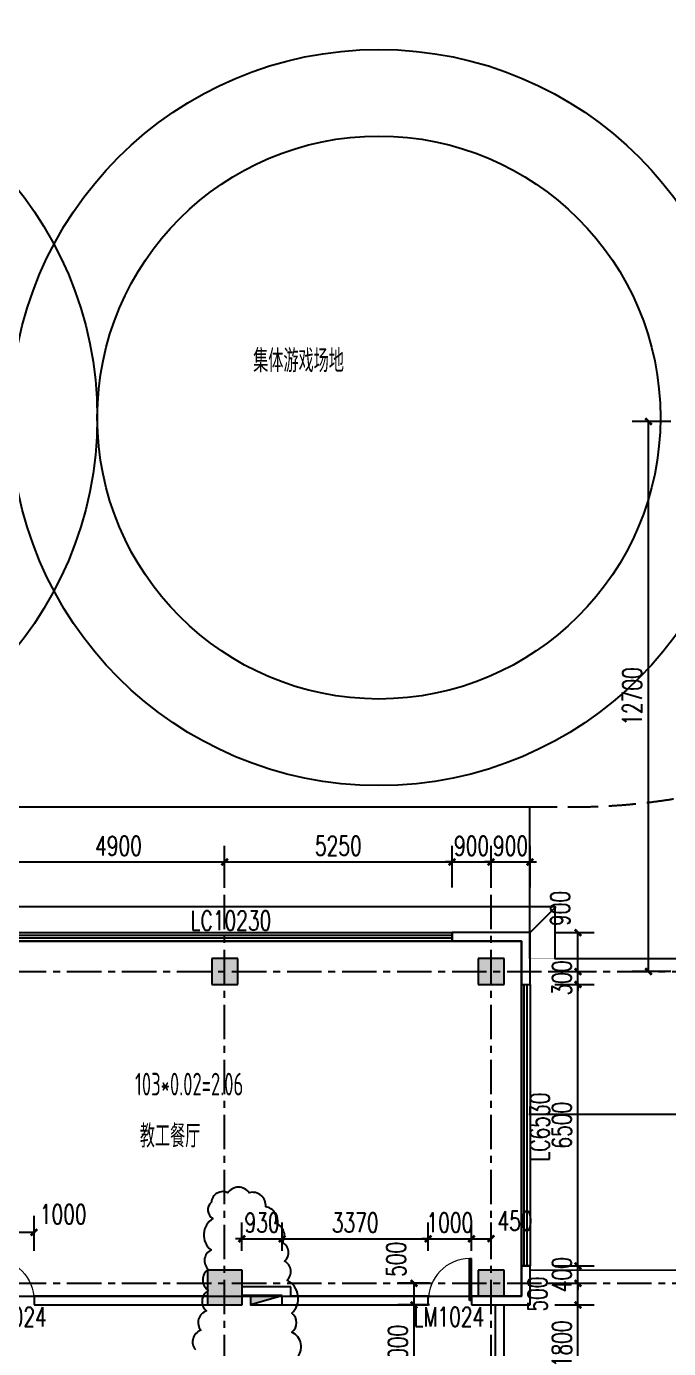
# Model space of a CAD drawing. Header units: millimetres. Extents: x -1048436 to -185795, y -983427 to 400387.
# Drawn here: x -733938 to -719115, y -486801 to -456270 of the extents above; entities that cross this region are included whole.
import ezdxf

# ---------------------------------------------------------------- set-up
doc = ezdxf.new("R2010")
doc.units = ezdxf.units.MM
doc.header["$LTSCALE"] = 500
for name, pattern in [('DASH', [0.35, 0.25, -0.1]), ('HIDDEN2', [0.1875, 0.125, -0.0625]), ('一层轴网$0$CENTER', [50.8, 31.75, -6.35, 6.35, -6.35])]:
    doc.linetypes.add(name, pattern=pattern)
for name, color, linetype in [('COLUMN', 254, 'Continuous'), ('P-消火栓-VPIPE', 1, 'Continuous'), ('PUB_DIM', 3, 'Continuous'), ('PUB_HATCH', 8, 'Continuous'), ('WINDOW', 4, 'Continuous'), ('WINDOW_TEXT', 7, 'Continuous'), ('一层轴网$0$建-轴线', 1, '一层轴网$0$CENTER'), ('体育场', 9, 'HIDDEN2'), ('建-墙', 254, 'Continuous'), ('建-屋面-排水沟落水口', 175, 'Continuous'), ('建-平面-家具', 251, 'Continuous'), ('建-文字', 4, 'Continuous'), ('建-符号-门编号', 13, 'Continuous'), ('建-门扇', 32, 'Continuous'), ('景-平面-绿化填充', 56, 'Continuous')]:
    doc.layers.add(name, color=color, linetype=linetype)
doc.layers.add('建-非打-01', color=6, linetype='Continuous', plot=False)
doc.styles.add('_TCH_DIM_T3', font='SIMPLEX', dxfattribs={"width": 0.705882, "bigfont": 'GBCBIG'})
doc.styles.add('_TCH_WINDOW', font='SIMPLEX', dxfattribs={"height": 3.5, "bigfont": 'GBCBIG'})
doc.styles.add('XD2008', font='xd-hzs.shx', dxfattribs={"width": 0.7, "bigfont": 'xd-hztxt.shx'})
doc.dimstyles.new('_TCH_ARCH&&150', dxfattribs={"dimtxt": 446.25, "dimasz": 150, "dimexe": 375, "dimexo": 450, "dimgap": 150, "dimtad": 1, "dimdec": 0, "dimzin": 0, "dimdsep": 46, "dimtxsty": '_TCH_DIM_T3', "dimblk": 'ARCHTICK', "dimcen": 0.09, "dimclrt": 7, "dimazin": 2, "dimtfac": 1, "dimtdec": 0, "dimtix": 1, "dimtmove": 2, "dimatfit": 3, "dimldrblk": 'ARCHTICK', "dimfxl": 1, "dimtolj": 1, "dimtzin": 0, "dimarcsym": 0})

# ---------------------------------------------------------------- blocks, each defined once
blk = doc.blocks.new('fdhgh')
at = {"layer": '景-平面-绿化填充'}
h = blk.add_hatch(dxfattribs=at)
h.set_pattern_fill('GRASS', color=256, scale=500, style=0)
h.set_pattern_definition([(90, (-26937.1, -803185.1), (-997.7955, 997.7955), [264.5807, -1731.0102]), (45, (-26937.1, -803185.1), (-997.7962, 997.7962), [264.5807, -1146.5161]), (135, (-26937.1, -803185.1), (-997.7962, -997.7962), [264.5807, -1146.5161])])
edge = h.paths.add_edge_path()
edge.add_line((-1391918, -533384), (-1391918, -500074))
edge.add_line((-1391918, -500074), (-1392920, -492192))
edge.add_line((-1392920, -492192), (-1460021, -492192))
edge.add_line((-1460021, -492192), (-1460021, -494283))
edge.add_arc((-1458021, -494283), 2000, 180, 270)
edge.add_line((-1458021, -496283), (-1434821, -496283))
edge.add_line((-1434821, -496283), (-1434821, -501283))
edge.add_line((-1434821, -501283), (-1452821, -501283))
edge.add_line((-1452821, -501283), (-1452821, -499283))
edge.add_line((-1452821, -499283), (-1458021, -499283))
edge.add_arc((-1458021, -501283), 2000, 90, 180)
edge.add_line((-1460021, -501283), (-1460021, -502283))
edge.add_line((-1460021, -502283), (-1406458, -502283))
edge.add_line((-1406458, -502283), (-1405476, -509988))
edge.add_line((-1405476, -509988), (-1405271, -509962))
edge.add_arc((-1405406, -508971), 1000, 277.7235, 360)
edge.add_line((-1404406, -508971), (-1404666, -506861))
edge.add_line((-1404666, -506861), (-1395440, -505688))
edge.add_line((-1395440, -505688), (-1393762, -518881))
edge.add_line((-1393762, -518881), (-1399615, -519626))
edge.add_arc((-1399489, -520618), 1000, 97.2475, 187.2475)
edge.add_line((-1400481, -520744), (-1400418, -521240))
edge.add_line((-1400418, -521240), (-1393573, -520369))
edge.add_line((-1393573, -520369), (-1391918, -533384))
edge = h.paths.add_edge_path()
edge.add_line((-1460644, -592730), (-1436235, -592730))
edge.add_line((-1436235, -592730), (-1436235, -590271))
edge.add_line((-1436235, -590271), (-1440973, -590271))
edge.add_line((-1440973, -590271), (-1440973, -582660))
edge.add_line((-1440973, -582660), (-1449771, -582659))
edge.add_line((-1449771, -582659), (-1449771, -583259))
edge.add_line((-1449771, -583259), (-1463873, -583259))
edge.add_line((-1463873, -583259), (-1463873, -584960))
edge.add_line((-1463873, -584960), (-1474580, -584960))
edge.add_line((-1474580, -584960), (-1476321, -583426))
edge.add_line((-1476321, -583426), (-1476321, -574192))
edge.add_line((-1476321, -574192), (-1481371, -574192))
edge.add_line((-1481371, -574192), (-1481371, -577350))
edge.add_arc((-1472371, -577350), 9000, 180, 247.0886)
edge.add_line((-1475875, -585640), (-1464599, -590406))
edge.add_arc((-1467358, -599627), 9626, 45.7713, 73.3481, ccw=False)
at = {"layer": '体育场', "color": 251, "linetype": 'Continuous'}
for p in [(-1471673, -551560), (-1442623, -555060)]:
    blk.add_line(p, (-1442623, -551560), dxfattribs=at)
at = {"layer": '体育场', "color": 251, "linetype": 'DASH', "ltscale": 5}
blk.add_lwpolyline([(-1442623, -551560), (-1441673, -551560, 0.414214), (-1426673, -536560), (-1426673, -532283)], format="xyb", dxfattribs=at)
blk = doc.blocks.new('一层轴网')
at = {"layer": '一层轴网$0$建-轴线', "ltscale": 0.05}
for p, q in [((-2500, 27000), (36300, 27000)), ((-2500, 19800), (77110, 19800))]:
    blk.add_line(p, q, dxfattribs=at)
for points in [[(24000, -2500), (24000, 29500)], [(30150, -2500), (30150, 29500)]]:
    blk.add_lwpolyline(points, dxfattribs=at)
blk = doc.blocks.new('PA-X单栓')
blk.add_line((-162, 57), (325, 200))
blk.add_lwpolyline([(-162, 57), (325, 57), (325, 200), (-162, 200)], close=True)
blk.add_solid([(325, 57), (325, 200), (-162, 57)])
blk = doc.blocks.new('消防栓')
at = {"layer": 'P-消火栓-VPIPE', "linetype": 'ByBlock', "xscale": 1.5, "yscale": 1.5, "zscale": 1.5, "rotation": 270}
blk.add_blockref('PA-X单栓', (-747463, -432860), dxfattribs=at)
blk = doc.blocks.new('asdff')
at = {"rotation": 270}
blk.add_blockref('消防栓', (-295415, -1232957), dxfattribs=at)
blk = doc.blocks.new('_ArchTick')
at = {"color": 0, "linetype": 'ByBlock', "const_width": 0.4}
blk.add_lwpolyline([(-0.5, -0.5), (0.5, 0.5)], dxfattribs=at)
blk = doc.blocks.new('*D1733')
at = {"layer": 'Defpoints', "color": 0, "transparency": 16777216}
for p in [(-719579, -465394), (-718612, -465394), (-718612, -478094)]:
    blk.add_point(p, dxfattribs=at)
at = {"layer": 'PUB_DIM', "color": 0, "lineweight": -2, "transparency": 16777216}
for p, q in [((-719062, -465394), (-719954, -465394)), ((-719579, -478094), (-719579, -465394)), ((-719062, -478094), (-719954, -478094))]:
    blk.add_line(p, q, dxfattribs=at)
at = {"layer": 'PUB_DIM', "color": 0, "lineweight": -2, "transparency": 16777216, "xscale": 150, "yscale": 150, "zscale": 150}
for p, rotation in [((-719579, -465394), 90), ((-719579, -478094), 270)]:
    blk.add_blockref('_ArchTick', p, dxfattribs=dict(at, rotation=rotation))
at = {"layer": 'PUB_DIM', "color": 7, "transparency": 16777216, "insert": (-719952, -471744), "char_height": 446.2, "attachment_point": 5, "rotation": 90, "style": '_TCH_DIM_T3'}
blk.add_mtext('\\A1;12700', dxfattribs=at)
blk = doc.blocks.new('*D1804')
at = {"layer": 'Defpoints', "color": 0, "transparency": 16777216}
for p in [(-723213, -484266), (-723663, -484994), (-723213, -484994)]:
    blk.add_point(p, dxfattribs=at)
at = {"layer": 'PUB_DIM', "color": 0, "lineweight": -2, "transparency": 16777216}
for p, q in [((-723663, -484544), (-723663, -483891)), ((-723213, -484544), (-723213, -483891)), ((-723663, -484266), (-723213, -484266))]:
    blk.add_line(p, q, dxfattribs=at)
at = {"layer": 'PUB_DIM', "color": 0, "lineweight": -2, "transparency": 16777216, "xscale": 150, "yscale": 150, "zscale": 150, "rotation": 180}
blk.add_blockref('_ArchTick', (-723663, -484266), dxfattribs=at)
at = {"layer": 'PUB_DIM', "color": 0, "lineweight": -2, "transparency": 16777216, "xscale": 150, "yscale": 150, "zscale": 150}
blk.add_blockref('_ArchTick', (-723213, -484266), dxfattribs=at)
at = {"layer": 'PUB_DIM', "color": 7, "transparency": 16777216, "insert": (-722658, -483853), "char_height": 446.2, "attachment_point": 5, "style": '_TCH_DIM_T3'}
blk.add_mtext('\\A1;450', dxfattribs=at)
blk = doc.blocks.new('*D1805')
at = {"layer": 'Defpoints', "color": 0, "transparency": 16777216}
for p in [(-723663, -484266), (-724663, -484994), (-723663, -484994)]:
    blk.add_point(p, dxfattribs=at)
at = {"layer": 'PUB_DIM', "color": 0, "lineweight": -2, "transparency": 16777216}
for p, q in [((-724663, -484544), (-724663, -483891)), ((-723663, -484544), (-723663, -483891)), ((-724663, -484266), (-724813, -484266)), ((-724663, -484266), (-723663, -484266)), ((-723663, -484266), (-723513, -484266))]:
    blk.add_line(p, q, dxfattribs=at)
at = {"layer": 'PUB_DIM', "color": 0, "lineweight": -2, "transparency": 16777216, "xscale": 150, "yscale": 150, "zscale": 150}
blk.add_blockref('_ArchTick', (-724663, -484266), dxfattribs=at)
at = {"layer": 'PUB_DIM', "color": 0, "lineweight": -2, "transparency": 16777216, "xscale": 150, "yscale": 150, "zscale": 150, "rotation": 180}
blk.add_blockref('_ArchTick', (-723663, -484266), dxfattribs=at)
at = {"layer": 'PUB_DIM', "color": 7, "transparency": 16777216, "insert": (-724163, -483892), "char_height": 446.2, "attachment_point": 5, "style": '_TCH_DIM_T3'}
blk.add_mtext('\\A1;1000', dxfattribs=at)
blk = doc.blocks.new('*D1806')
at = {"layer": 'Defpoints', "color": 0, "transparency": 16777216}
for p in [(-724663, -484266), (-728033, -484994), (-724663, -484994)]:
    blk.add_point(p, dxfattribs=at)
at = {"layer": 'PUB_DIM', "color": 0, "lineweight": -2, "transparency": 16777216}
for p, q in [((-728033, -484544), (-728033, -483891)), ((-724663, -484544), (-724663, -483891)), ((-728033, -484266), (-724663, -484266))]:
    blk.add_line(p, q, dxfattribs=at)
at = {"layer": 'PUB_DIM', "color": 0, "lineweight": -2, "transparency": 16777216, "xscale": 150, "yscale": 150, "zscale": 150, "rotation": 180}
blk.add_blockref('_ArchTick', (-728033, -484266), dxfattribs=at)
at = {"layer": 'PUB_DIM', "color": 0, "lineweight": -2, "transparency": 16777216, "xscale": 150, "yscale": 150, "zscale": 150}
blk.add_blockref('_ArchTick', (-724663, -484266), dxfattribs=at)
at = {"layer": 'PUB_DIM', "color": 7, "transparency": 16777216, "insert": (-726348, -483892), "char_height": 446.2, "attachment_point": 5, "style": '_TCH_DIM_T3'}
blk.add_mtext('\\A1;3370', dxfattribs=at)
blk = doc.blocks.new('*D1807')
at = {"layer": 'Defpoints', "color": 0, "transparency": 16777216}
for p in [(-728033, -484266), (-728963, -484994), (-728033, -484994)]:
    blk.add_point(p, dxfattribs=at)
at = {"layer": 'PUB_DIM', "color": 0, "lineweight": -2, "transparency": 16777216}
for p, q in [((-728963, -484544), (-728963, -483891)), ((-728033, -484544), (-728033, -483891)), ((-728963, -484266), (-729113, -484266)), ((-728963, -484266), (-728033, -484266)), ((-728033, -484266), (-727883, -484266))]:
    blk.add_line(p, q, dxfattribs=at)
at = {"layer": 'PUB_DIM', "color": 0, "lineweight": -2, "transparency": 16777216, "xscale": 150, "yscale": 150, "zscale": 150}
blk.add_blockref('_ArchTick', (-728963, -484266), dxfattribs=at)
at = {"layer": 'PUB_DIM', "color": 0, "lineweight": -2, "transparency": 16777216, "xscale": 150, "yscale": 150, "zscale": 150, "rotation": 180}
blk.add_blockref('_ArchTick', (-728033, -484266), dxfattribs=at)
at = {"layer": 'PUB_DIM', "color": 7, "transparency": 16777216, "insert": (-728498, -483892), "char_height": 446.2, "attachment_point": 5, "style": '_TCH_DIM_T3'}
blk.add_mtext('\\A1;930', dxfattribs=at)
blk = doc.blocks.new('*D1811')
at = {"layer": 'Defpoints', "color": 0, "transparency": 16777216}
for p in [(-733763, -484114), (-734763, -484994), (-733763, -484994)]:
    blk.add_point(p, dxfattribs=at)
at = {"layer": 'PUB_DIM', "color": 0, "lineweight": -2, "transparency": 16777216}
for p, q in [((-734763, -484544), (-734763, -483739)), ((-733763, -484544), (-733763, -483739)), ((-734763, -484114), (-733763, -484114))]:
    blk.add_line(p, q, dxfattribs=at)
at = {"layer": 'PUB_DIM', "color": 0, "lineweight": -2, "transparency": 16777216, "xscale": 150, "yscale": 150, "zscale": 150, "rotation": 180}
blk.add_blockref('_ArchTick', (-734763, -484114), dxfattribs=at)
at = {"layer": 'PUB_DIM', "color": 0, "lineweight": -2, "transparency": 16777216, "xscale": 150, "yscale": 150, "zscale": 150}
blk.add_blockref('_ArchTick', (-733763, -484114), dxfattribs=at)
at = {"layer": 'PUB_DIM', "color": 7, "transparency": 16777216, "insert": (-733088, -483701), "char_height": 446.2, "attachment_point": 5, "style": '_TCH_DIM_T3'}
blk.add_mtext('\\A1;1000', dxfattribs=at)
blk = doc.blocks.new('*D1816')
at = {"layer": 'Defpoints', "color": 0, "transparency": 16777216}
for p in [(-722189, -477194), (-721205, -477194), (-722189, -478094)]:
    blk.add_point(p, dxfattribs=at)
at = {"layer": 'PUB_DIM', "color": 0, "lineweight": -2, "transparency": 16777216}
for p, q in [((-721739, -477194), (-720830, -477194)), ((-721205, -478094), (-721205, -477194)), ((-721739, -478094), (-720830, -478094))]:
    blk.add_line(p, q, dxfattribs=at)
at = {"layer": 'PUB_DIM', "color": 0, "lineweight": -2, "transparency": 16777216, "xscale": 150, "yscale": 150, "zscale": 150}
for p, rotation in [((-721205, -477194), 90), ((-721205, -478094), 270)]:
    blk.add_blockref('_ArchTick', p, dxfattribs=dict(at, rotation=rotation))
at = {"layer": 'PUB_DIM', "color": 7, "transparency": 16777216, "insert": (-721618, -476639), "char_height": 446.2, "attachment_point": 5, "rotation": 90, "style": '_TCH_DIM_T3'}
blk.add_mtext('\\A1;900', dxfattribs=at)
blk = doc.blocks.new('*D1817')
at = {"layer": 'Defpoints', "color": 0, "transparency": 16777216}
for p in [(-722189, -478094), (-721205, -478094), (-722189, -478394)]:
    blk.add_point(p, dxfattribs=at)
at = {"layer": 'PUB_DIM', "color": 0, "lineweight": -2, "transparency": 16777216}
for p, q in [((-721739, -478094), (-720830, -478094)), ((-721205, -478094), (-721205, -477944)), ((-721205, -478394), (-721205, -478094)), ((-721739, -478394), (-720830, -478394)), ((-721205, -478394), (-721205, -478544))]:
    blk.add_line(p, q, dxfattribs=at)
at = {"layer": 'PUB_DIM', "color": 0, "lineweight": -2, "transparency": 16777216, "xscale": 150, "yscale": 150, "zscale": 150}
for p, rotation in [((-721205, -478094), 270), ((-721205, -478394), 90)]:
    blk.add_blockref('_ArchTick', p, dxfattribs=dict(at, rotation=rotation))
at = {"layer": 'PUB_DIM', "color": 7, "transparency": 16777216, "insert": (-721578, -478244), "char_height": 446.2, "attachment_point": 5, "rotation": 90, "style": '_TCH_DIM_T3'}
blk.add_mtext('\\A1;300', dxfattribs=at)
blk = doc.blocks.new('*D1818')
at = {"layer": 'Defpoints', "color": 0, "transparency": 16777216}
for p in [(-722189, -478394), (-721205, -478394), (-722189, -484894)]:
    blk.add_point(p, dxfattribs=at)
at = {"layer": 'PUB_DIM', "color": 0, "lineweight": -2, "transparency": 16777216}
for p, q in [((-721739, -478394), (-720830, -478394)), ((-721205, -484894), (-721205, -478394)), ((-721739, -484894), (-720830, -484894))]:
    blk.add_line(p, q, dxfattribs=at)
at = {"layer": 'PUB_DIM', "color": 0, "lineweight": -2, "transparency": 16777216, "xscale": 150, "yscale": 150, "zscale": 150}
for p, rotation in [((-721205, -478394), 90), ((-721205, -484894), 270)]:
    blk.add_blockref('_ArchTick', p, dxfattribs=dict(at, rotation=rotation))
at = {"layer": 'PUB_DIM', "color": 7, "transparency": 16777216, "insert": (-721578, -481644), "char_height": 446.2, "attachment_point": 5, "rotation": 90, "style": '_TCH_DIM_T3'}
blk.add_mtext('\\A1;6500', dxfattribs=at)
blk = doc.blocks.new('*D1819')
at = {"layer": 'Defpoints', "color": 0, "transparency": 16777216}
for p in [(-722189, -484894), (-721205, -484894), (-722189, -485294)]:
    blk.add_point(p, dxfattribs=at)
at = {"layer": 'PUB_DIM', "color": 0, "lineweight": -2, "transparency": 16777216}
for p, q in [((-721205, -484894), (-721205, -484744)), ((-721739, -484894), (-720830, -484894)), ((-721205, -485294), (-721205, -484894)), ((-721739, -485294), (-720830, -485294)), ((-721205, -485294), (-721205, -485444))]:
    blk.add_line(p, q, dxfattribs=at)
at = {"layer": 'PUB_DIM', "color": 0, "lineweight": -2, "transparency": 16777216, "xscale": 150, "yscale": 150, "zscale": 150}
for p, rotation in [((-721205, -484894), 270), ((-721205, -485294), 90)]:
    blk.add_blockref('_ArchTick', p, dxfattribs=dict(at, rotation=rotation))
at = {"layer": 'PUB_DIM', "color": 7, "transparency": 16777216, "insert": (-721578, -485094), "char_height": 446.2, "attachment_point": 5, "rotation": 90, "style": '_TCH_DIM_T3'}
blk.add_mtext('\\A1;400', dxfattribs=at)
blk = doc.blocks.new('*D1820')
at = {"layer": 'Defpoints', "color": 0, "transparency": 16777216}
for p in [(-722189, -485294), (-721205, -485294), (-722189, -485794)]:
    blk.add_point(p, dxfattribs=at)
at = {"layer": 'PUB_DIM', "color": 0, "lineweight": -2, "transparency": 16777216}
for p, q in [((-721739, -485294), (-720830, -485294)), ((-721205, -485794), (-721205, -485294)), ((-721739, -485794), (-720830, -485794))]:
    blk.add_line(p, q, dxfattribs=at)
at = {"layer": 'PUB_DIM', "color": 0, "lineweight": -2, "transparency": 16777216, "xscale": 150, "yscale": 150, "zscale": 150}
for p, rotation in [((-721205, -485294), 90), ((-721205, -485794), 270)]:
    blk.add_blockref('_ArchTick', p, dxfattribs=dict(at, rotation=rotation))
at = {"layer": 'PUB_DIM', "color": 7, "transparency": 16777216, "insert": (-722143, -485544), "char_height": 446.2, "attachment_point": 5, "rotation": 90, "style": '_TCH_DIM_T3'}
blk.add_mtext('\\A1;500', dxfattribs=at)
blk = doc.blocks.new('*D1821')
at = {"layer": 'Defpoints', "color": 0, "transparency": 16777216}
for p in [(-722189, -485794), (-721205, -485794), (-722189, -487594)]:
    blk.add_point(p, dxfattribs=at)
at = {"layer": 'PUB_DIM', "color": 0, "lineweight": -2, "transparency": 16777216}
for p, q in [((-721739, -485794), (-720830, -485794)), ((-721205, -487594), (-721205, -485794)), ((-721739, -487594), (-720830, -487594))]:
    blk.add_line(p, q, dxfattribs=at)
at = {"layer": 'PUB_DIM', "color": 0, "lineweight": -2, "transparency": 16777216, "xscale": 150, "yscale": 150, "zscale": 150}
for p, rotation in [((-721205, -485794), 90), ((-721205, -487594), 270)]:
    blk.add_blockref('_ArchTick', p, dxfattribs=dict(at, rotation=rotation))
at = {"layer": 'PUB_DIM', "color": 7, "transparency": 16777216, "insert": (-721578, -486694), "char_height": 446.2, "attachment_point": 5, "rotation": 90, "style": '_TCH_DIM_T3'}
blk.add_mtext('\\A1;1800', dxfattribs=at)
blk = doc.blocks.new('*D1860')
at = {"layer": 'Defpoints', "color": 0, "transparency": 16777216}
for p in [(-729363, -475564), (-734263, -476605), (-729363, -476605)]:
    blk.add_point(p, dxfattribs=at)
at = {"layer": 'PUB_DIM', "color": 0, "lineweight": -2, "transparency": 16777216}
for p, q in [((-734263, -476155), (-734263, -475189)), ((-729363, -476155), (-729363, -475189)), ((-734263, -475564), (-729363, -475564))]:
    blk.add_line(p, q, dxfattribs=at)
at = {"layer": 'PUB_DIM', "color": 0, "lineweight": -2, "transparency": 16777216, "xscale": 150, "yscale": 150, "zscale": 150, "rotation": 180}
blk.add_blockref('_ArchTick', (-734263, -475564), dxfattribs=at)
at = {"layer": 'PUB_DIM', "color": 0, "lineweight": -2, "transparency": 16777216, "xscale": 150, "yscale": 150, "zscale": 150}
blk.add_blockref('_ArchTick', (-729363, -475564), dxfattribs=at)
at = {"layer": 'PUB_DIM', "color": 7, "transparency": 16777216, "insert": (-731813, -475191), "char_height": 446.2, "attachment_point": 5, "style": '_TCH_DIM_T3'}
blk.add_mtext('\\A1;4900', dxfattribs=at)
blk = doc.blocks.new('*D1861')
at = {"layer": 'Defpoints', "color": 0, "transparency": 16777216}
for p in [(-724113, -475564), (-729363, -476605), (-724113, -476605)]:
    blk.add_point(p, dxfattribs=at)
at = {"layer": 'PUB_DIM', "color": 0, "lineweight": -2, "transparency": 16777216}
for p, q in [((-729363, -476155), (-729363, -475189)), ((-724113, -476155), (-724113, -475189)), ((-729363, -475564), (-724113, -475564))]:
    blk.add_line(p, q, dxfattribs=at)
at = {"layer": 'PUB_DIM', "color": 0, "lineweight": -2, "transparency": 16777216, "xscale": 150, "yscale": 150, "zscale": 150, "rotation": 180}
blk.add_blockref('_ArchTick', (-729363, -475564), dxfattribs=at)
at = {"layer": 'PUB_DIM', "color": 0, "lineweight": -2, "transparency": 16777216, "xscale": 150, "yscale": 150, "zscale": 150}
blk.add_blockref('_ArchTick', (-724113, -475564), dxfattribs=at)
at = {"layer": 'PUB_DIM', "color": 7, "transparency": 16777216, "insert": (-726738, -475191), "char_height": 446.2, "attachment_point": 5, "style": '_TCH_DIM_T3'}
blk.add_mtext('\\A1;5250', dxfattribs=at)
blk = doc.blocks.new('*D1862')
at = {"layer": 'Defpoints', "color": 0, "transparency": 16777216}
for p in [(-723213, -475564), (-724113, -476605), (-723213, -476605)]:
    blk.add_point(p, dxfattribs=at)
at = {"layer": 'PUB_DIM', "color": 0, "lineweight": -2, "transparency": 16777216}
for p, q in [((-724113, -476155), (-724113, -475189)), ((-723213, -476155), (-723213, -475189)), ((-724113, -475564), (-724263, -475564)), ((-724113, -475564), (-723213, -475564)), ((-723213, -475564), (-723063, -475564))]:
    blk.add_line(p, q, dxfattribs=at)
at = {"layer": 'PUB_DIM', "color": 0, "lineweight": -2, "transparency": 16777216, "xscale": 150, "yscale": 150, "zscale": 150}
blk.add_blockref('_ArchTick', (-724113, -475564), dxfattribs=at)
at = {"layer": 'PUB_DIM', "color": 0, "lineweight": -2, "transparency": 16777216, "xscale": 150, "yscale": 150, "zscale": 150, "rotation": 180}
blk.add_blockref('_ArchTick', (-723213, -475564), dxfattribs=at)
at = {"layer": 'PUB_DIM', "color": 7, "transparency": 16777216, "insert": (-723663, -475191), "char_height": 446.2, "attachment_point": 5, "style": '_TCH_DIM_T3'}
blk.add_mtext('\\A1;900', dxfattribs=at)
blk = doc.blocks.new('*D1863')
at = {"layer": 'Defpoints', "color": 0, "transparency": 16777216}
for p in [(-722313, -475564), (-723213, -476605), (-722313, -476605)]:
    blk.add_point(p, dxfattribs=at)
at = {"layer": 'PUB_DIM', "color": 0, "lineweight": -2, "transparency": 16777216}
for p, q in [((-723213, -476155), (-723213, -475189)), ((-722313, -476155), (-722313, -475189)), ((-723213, -475564), (-723363, -475564)), ((-723213, -475564), (-722313, -475564)), ((-722313, -475564), (-722163, -475564))]:
    blk.add_line(p, q, dxfattribs=at)
at = {"layer": 'PUB_DIM', "color": 0, "lineweight": -2, "transparency": 16777216, "xscale": 150, "yscale": 150, "zscale": 150}
blk.add_blockref('_ArchTick', (-723213, -475564), dxfattribs=at)
at = {"layer": 'PUB_DIM', "color": 0, "lineweight": -2, "transparency": 16777216, "xscale": 150, "yscale": 150, "zscale": 150, "rotation": 180}
blk.add_blockref('_ArchTick', (-722313, -475564), dxfattribs=at)
at = {"layer": 'PUB_DIM', "color": 7, "transparency": 16777216, "insert": (-722763, -475191), "char_height": 446.2, "attachment_point": 5, "style": '_TCH_DIM_T3'}
blk.add_mtext('\\A1;900', dxfattribs=at)
blk = doc.blocks.new('*D1864')
at = {"layer": 'Defpoints', "color": 0, "transparency": 16777216}
for p in [(-724990, -485294), (-724186, -485294), (-724186, -485794)]:
    blk.add_point(p, dxfattribs=at)
at = {"layer": 'PUB_DIM', "color": 0, "lineweight": -2, "transparency": 16777216}
for p, q in [((-724636, -485294), (-725365, -485294)), ((-724990, -485794), (-724990, -485294)), ((-724636, -485794), (-725365, -485794))]:
    blk.add_line(p, q, dxfattribs=at)
at = {"layer": 'PUB_DIM', "color": 0, "lineweight": -2, "transparency": 16777216, "xscale": 150, "yscale": 150, "zscale": 150}
for p, rotation in [((-724990, -485294), 90), ((-724990, -485794), 270)]:
    blk.add_blockref('_ArchTick', p, dxfattribs=dict(at, rotation=rotation))
at = {"layer": 'PUB_DIM', "color": 7, "transparency": 16777216, "insert": (-725403, -484739), "char_height": 446.2, "attachment_point": 5, "rotation": 90, "style": '_TCH_DIM_T3'}
blk.add_mtext('\\A1;500', dxfattribs=at)
blk = doc.blocks.new('*D1865')
at = {"layer": 'Defpoints', "color": 0, "transparency": 16777216}
for p in [(-724990, -485794), (-724186, -485794), (-724186, -487794)]:
    blk.add_point(p, dxfattribs=at)
at = {"layer": 'PUB_DIM', "color": 0, "lineweight": -2, "transparency": 16777216}
for p, q in [((-724636, -485794), (-725365, -485794)), ((-724990, -487794), (-724990, -485794)), ((-724636, -487794), (-725365, -487794))]:
    blk.add_line(p, q, dxfattribs=at)
at = {"layer": 'PUB_DIM', "color": 0, "lineweight": -2, "transparency": 16777216, "xscale": 150, "yscale": 150, "zscale": 150}
for p, rotation in [((-724990, -485794), 90), ((-724990, -487794), 270)]:
    blk.add_blockref('_ArchTick', p, dxfattribs=dict(at, rotation=rotation))
at = {"layer": 'PUB_DIM', "color": 7, "transparency": 16777216, "insert": (-725364, -486794), "char_height": 446.2, "attachment_point": 5, "rotation": 90, "style": '_TCH_DIM_T3'}
blk.add_mtext('\\A1;2000', dxfattribs=at)
blk = doc.blocks.new('$TCHSYS$WIN2D')
for p, q in [((-0.5, 0.5), (0.5, 0.5)), ((-0.5, 0.5), (-0.5, -0.5)), ((0.5, 0.5), (0.5, -0.5)), ((0.5, 0.1667), (-0.5, 0.1667)), ((0.5, -0.1667), (-0.5, -0.1667)), ((-0.5, -0.5), (0.5, -0.5))]:
    blk.add_line(p, q)
blk = doc.blocks.new('$DorLib2D$00000001')
for p, q in [((0.45, 0.975), (0.5, 0.975)), ((0.45, 0), (0.45, 0.975)), ((0.5, 0), (0.5, 0.975)), ((0.5, 0), (0.45, 0))]:
    blk.add_line(p, q)
at = {"lineweight": 13}
blk.add_arc((0.475, 0), 0.975, 91.4693, 180, dxfattribs=at)

msp = doc.modelspace()

# ---------------------------------------------------------------- hatches: boundary and pattern name
at = {"layer": 'PUB_HATCH'}
for points in [[(-729661.4, -477793.8), (-729661.4, -478393.8), (-729061.4, -478393.8), (-729061.4, -477793.8)], [(-723511.4, -477793.8), (-723511.4, -478393.8), (-722911.4, -478393.8), (-722911.4, -477793.8)], [(-729761.4, -484993.8), (-729761.4, -485793.8), (-728961.4, -485793.8), (-728961.4, -484993.8)], [(-723511.4, -484993.8), (-723511.4, -485593.8), (-722911.4, -485593.8), (-722911.4, -484993.8)]]:
    msp.add_hatch(color=256, dxfattribs=at).paths.add_polyline_path(points)

# ---------------------------------------------------------------- linework, layer by layer
at = {"layer": 'COLUMN'}
for p, q in [((-729661.4, -477793.8), (-729661.4, -478393.8)), ((-729061.4, -477793.8), (-729661.4, -477793.8)), ((-729061.4, -478393.8), (-729061.4, -477793.8)), ((-723511.4, -477793.8), (-723511.4, -478393.8)), ((-722911.4, -477793.8), (-723511.4, -477793.8)), ((-722911.4, -478393.8), (-722911.4, -477793.8)), ((-729661.4, -478393.8), (-729061.4, -478393.8)), ((-723511.4, -478393.8), (-722911.4, -478393.8)), ((-729761.4, -484993.8), (-729761.4, -485793.8)), ((-728961.4, -484993.8), (-729761.4, -484993.8)), ((-728961.4, -485793.8), (-728961.4, -484993.8)), ((-723511.4, -484993.8), (-723511.4, -485593.8)), ((-722911.4, -484993.8), (-723511.4, -484993.8)), ((-722911.4, -485593.8), (-722911.4, -484993.8)), ((-723511.4, -485593.8), (-722911.4, -485593.8)), ((-729761.4, -485793.8), (-728961.4, -485793.8))]:
    msp.add_line(p, q, dxfattribs=at)
at = {"layer": '建-墙'}
for p, q in [((-722312.7, -477194), (-724112.7, -477194)), ((-724112.7, -477194), (-724112.7, -477394)), ((-724112.7, -477394), (-722512.7, -477394)), ((-722512.7, -477394), (-722512.7, -478394)), ((-722312.7, -478394), (-722312.7, -477194)), ((-722512.7, -478394), (-722312.7, -478394)), ((-722312.7, -484894), (-722512.7, -484894)), ((-722512.7, -484894), (-722512.7, -485594)), ((-722312.7, -485794), (-722312.7, -484894)), ((-727832.7, -485379), (-728961.4, -485379)), ((-727832.7, -485594), (-727832.7, -485379)), ((-729761.4, -485594), (-733762.7, -485594)), ((-733762.7, -485594), (-733762.7, -485794)), ((-728032.7, -485579), (-728961.4, -485579)), ((-728032.7, -485794), (-728032.7, -485579)), ((-724662.7, -485594), (-727832.7, -485594)), ((-724662.7, -485794), (-724662.7, -485594)), ((-722512.7, -485594), (-723662.7, -485594)), ((-723662.7, -485594), (-723662.7, -485794)), ((-733762.7, -485794), (-729362.7, -485794)), ((-729362.7, -485794), (-729362.7, -485793.8)), ((-728032.7, -485794), (-724662.7, -485794)), ((-723662.7, -485794), (-722312.7, -485794))]:
    msp.add_line(p, q, dxfattribs=at)
at = {"layer": '建-墙', "ltscale": 2000}
for points in [[(-698911.2, -445417.7), (-698912.7, -484993.8), (-722312.7, -484994.6)], [(-702511.2, -446017.6), (-702512.6, -481393.9), (-722337.1, -481394.6)]]:
    msp.add_lwpolyline(points, dxfattribs=at)
at = {"layer": '建-墙', "linetype": 'DASH', "const_width": 10}
for points in [[(-722312.7, -477794), (-718611.7, -477794, 0.1609678), (-711222.6, -475351.9)], [(-722312.7, -481394.3), (-718611.7, -481394.3, 0.1938657), (-707520, -476925.7)]]:
    msp.add_lwpolyline(points, format="xyb", dxfattribs=at)
at = {"layer": '建-屋面-排水沟落水口'}
msp.add_line((-722312.7, -477194), (-721712.7, -476594), dxfattribs=at)
msp.add_lwpolyline([(-754287.7, -480594), (-754287.7, -477194), (-736262.7, -477194), (-736262.7, -476594), (-721737.7, -476594), (-721737.7, -477794), (-718636.7, -477794, 0.1609678), (-711247.6, -475351.9, 0.1609678)], format="xyb", dxfattribs=at)
at = {"layer": '建-平面-家具', "linetype": 'Continuous'}
for centre, radius in [((-740802, -465301.6), 8500), ((-725802, -465301.6), 8500), ((-725802, -465301.6), 6500)]:
    msp.add_circle(centre, radius, dxfattribs=at)
at = {"layer": '建-门扇'}
for p, q in [((-723112.7, -487594), (-723112.7, -485794)), ((-722912.7, -487594), (-722912.7, -485794))]:
    msp.add_line(p, q, dxfattribs=at)
at = {"layer": '建-非打-01'}
msp.add_lwpolyline([(-735062.7, -485594), (-722512.7, -485594), (-722512.7, -477394), (-735462.7, -477394), (-735462.7, -477793.8), (-735061.4, -477793.8)], close=True, dxfattribs=at)
msp.add_lwpolyline([(-727704.3, -487021.2, 0.5205671), (-727813.4, -486421.1, 0.5205671), (-727813.4, -486421.1, 0.5205671), (-727813.4, -485984.7, 0.5205671), (-727813.4, -485984.7, 0.5205671), (-727922.6, -485221, 0.5205671), (-727922.6, -485221, 0.5205671), (-727977.2, -484784.5, 0.5205671), (-727977.2, -484784.5, 0.5205671), (-728031.8, -484348.1, 0.5205671), (-728031.8, -484348.1, 0.5205671), (-728195.6, -483911.7, 0.5205671), (-728195.6, -483911.7, 0.5205671), (-728413.9, -483529.9, 0.5205671), (-728413.9, -483529.9, 0.5205671), (-728796.1, -483202.6, 0.5205671), (-728796.1, -483202.6, 0.5205671), (-729287.4, -483202.6, 0.5205671), (-729287.4, -483202.6, 0.5205671), (-729669.5, -483420.8, 0.5205671), (-729669.5, -483420.8, 0.5205671), (-729633.1, -483799.5, 0.5205671), (-729675.7, -484524, 0.5205671), (-729675.7, -484524, 0.5205671), (-729739.7, -484971.5, 0.5205671), (-729739.7, -484971.5, 0.5205671), (-729739.7, -485461.6, 0.5205671), (-729739.7, -485461.6, 0.5205671), (-729782.3, -485930.4, 0.5205671), (-729782.3, -485930.4, 0.5205671), (-729910.3, -486377.9, 0.5205671), (-729910.3, -486377.9, 0.5205671), (-730038.2, -486825.4, 0.5205671)], format="xyb", dxfattribs=at)

# ---------------------------------------------------------------- block references
for name, p in [('fdhgh', (720308.8, 77265.7)), ('一层轴网', (-753362.7, -505094)), ('asdff', (0, 0))]:
    msp.add_blockref(name, p)
at = {"layer": 'WINDOW'}
ref = msp.add_blockref('$TCHSYS$WIN2D', (-729187.7, -477294), dxfattribs=dict(at, xscale=-10150, yscale=200, zscale=-10150, rotation=179.9999999995922))
ref.add_attrib('A', 'LC10230', (-730147.7, -477142.1), dxfattribs={"layer": 'WINDOW_TEXT', "height": 446.25, "rotation": 360, "style": '_TCH_WINDOW', "width": 0.705882})
ref = msp.add_blockref('$TCHSYS$WIN2D', (-722412.7, -481644), dxfattribs=dict(at, xscale=6500, yscale=-200, zscale=6500, rotation=270))
ref.add_attrib('A', 'LC6530', (-721864.6, -482484), dxfattribs={"layer": 'WINDOW_TEXT', "height": 446.25, "rotation": 90, "style": '_TCH_WINDOW', "width": 0.705882})
at = {"layer": '建-门扇'}
ref = msp.add_blockref('$DorLib2D$00000001', (-734262.7, -485694), dxfattribs=dict(at, xscale=1000, yscale=-1000, zscale=200, rotation=179.99999999957))
ref.add_attrib('A', 'LM1024', (-735102.7, -486292.1), dxfattribs={"layer": '建-符号-门编号', "height": 446.25, "rotation": 360, "style": '_TCH_WINDOW', "width": 0.705882})
ref = msp.add_blockref('$DorLib2D$00000001', (-724162.7, -485694), dxfattribs=dict(at, xscale=-1000, yscale=-1000, zscale=200, rotation=179.9999999995709))
ref.add_attrib('A', 'LM1024', (-725002.7, -486292.1), dxfattribs={"layer": '建-符号-门编号', "height": 446.25, "rotation": 360, "style": '_TCH_WINDOW', "width": 0.705882})

# ---------------------------------------------------------------- texts
at = {"layer": '建-文字', "style": 'XD2008', "width": 0.7}
for s, p in [('集体游戏场地', (-728703.4, -464254.7)), ('教工餐厅', (-731320.3, -482158.3))]:
    msp.add_text(s, height=525, dxfattribs=at).set_placement(p)
at = {"layer": '建-非打-01', "style": 'XD2008', "width": 0.7}
msp.add_text('103*0.02=2.06', height=525, dxfattribs=at).set_placement((-731430.4, -480956.8))

# ---------------------------------------------------------------- dimensions: what is measured, and where the dimension line sits
at = {"layer": 'PUB_DIM'}
for p1, p2, distance, picture, middle in [((-718611.7, -478094), (-718611.7, -465394.3), 967.2, '*D1733', (-719952, -471744.1)), ((-734262.7, -476604.7), (-729362.7, -476604.7), 1040.6, '*D1860', (-731812.7, -475190.9)), ((-729362.7, -476604.7), (-724112.7, -476604.7), 1040.6, '*D1861', (-726737.7, -475190.9)), ((-724112.7, -476604.7), (-723212.7, -476604.7), 1040.6, '*D1862', (-723662.7, -475190.9)), ((-723212.7, -476604.7), (-722312.7, -476604.7), 1040.6, '*D1863', (-722762.7, -475190.9)), ((-722189.4, -478394), (-722189.4, -478094), -984.4, '*D1817', (-721578.2, -478244)), ((-722189.4, -484894), (-722189.4, -478394), -984.4, '*D1818', (-721578.2, -481644)), ((-728962.7, -484994), (-728032.7, -484994), 728.4, '*D1807', (-728497.7, -483892.5)), ((-728032.7, -484994), (-724662.7, -484994), 728.4, '*D1806', (-726347.7, -483892.5)), ((-724662.7, -484994), (-723662.7, -484994), 728.4, '*D1805', (-724162.7, -483892.5)), ((-722189.4, -485294), (-722189.4, -484894), -984.4, '*D1819', (-721578.2, -485094)), ((-724186.1, -487794), (-724186.1, -485794), 804.3, '*D1865', (-725363.5, -486794)), ((-722189.4, -487594), (-722189.4, -485794), -984.4, '*D1821', (-721578.2, -486694))]:
    dim = msp.add_aligned_dim(p1=p1, p2=p2, distance=distance, dimstyle='_TCH_ARCH&&150', dxfattribs=at)
    dim.commit()
    dim.dimension.update_dxf_attribs({"geometry": picture, "text_midpoint": middle})
for base, p1, p2, angle, picture, middle in [((-721205, -477194), (-722189.4, -478094), (-722189.4, -477194), 90, '*D1816', (-721617.5, -476639)), ((-733762.7, -484114), (-734762.7, -484994), (-733762.7, -484994), 0, '*D1811', (-733087.7, -483701.5)), ((-723212.7, -484265.6), (-723662.7, -484994), (-723212.7, -484994), 0, '*D1804', (-722657.7, -483853.1)), ((-724990.4, -485294), (-724186.1, -485794), (-724186.1, -485294), 90, '*D1864', (-725402.9, -484739)), ((-721205, -485294), (-722189.4, -485794), (-722189.4, -485294), 90, '*D1820', (-722142.5, -485544))]:
    dim = msp.add_linear_dim(base=base, p1=p1, p2=p2, angle=angle, dimstyle='_TCH_ARCH&&150', dxfattribs=at)
    dim.commit()
    dim.dimension.update_dxf_attribs({"geometry": picture, "text_midpoint": middle, "dimtype": 129})

doc.saveas('drawing.dxf')
